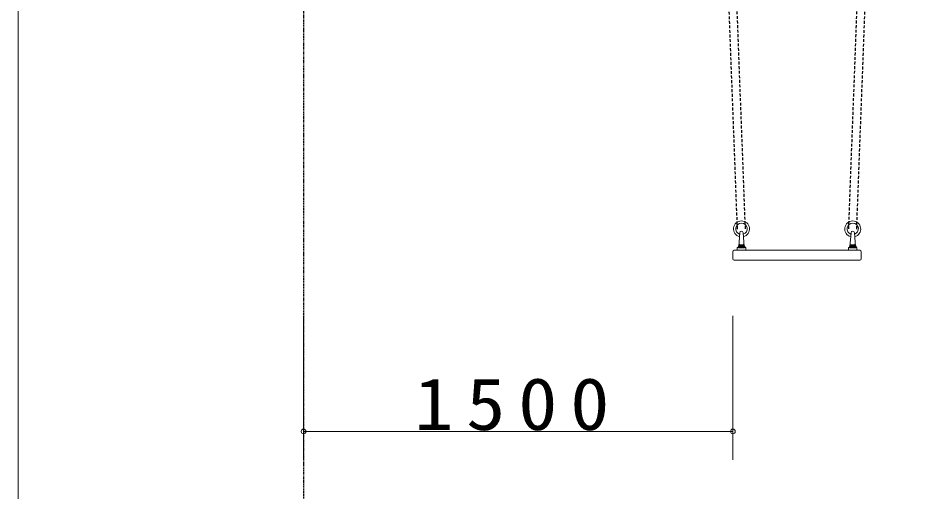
# Model space of a CAD drawing. Units: millimetres, scale not verified. Extents: x -35408 to 0, y -49934 to 13350.
# Drawn here: x -3295 to -1694, y 5306 to 6135 of the extents above; entities that cross this region are included whole.
import ezdxf

# ---------------------------------------------------------------- set-up
doc = ezdxf.new("R2010")
doc.units = ezdxf.units.MM
doc.linetypes.add('USER3', pattern=[8, 3, -1, 1, -1, 1, -1])
doc.linetypes.add('USER4', pattern=[8, 5, -3])
doc.layers.add('線', color=2, linetype='Continuous', lineweight=25)
doc.layers.add('補助', color=2, linetype='Continuous', lineweight=25)
doc.styles.add('ＭＳ ゴシック', font='')
doc.styles.get('ＭＳ ゴシック').set_extended_font_data('MS Gothic')

# ---------------------------------------------------------------- blocks, each defined once
blk = doc.blocks.new('dimension_origin')
at = {"color": 0, "linetype": 'Continuous', "lineweight": -2}
blk.add_circle((0, 0), 1.25, dxfattribs=at)

msp = doc.modelspace()

# ---------------------------------------------------------------- linework, layer by layer
at = {"layer": '線', "color": 4, "linetype": 'USER4'}
for p, q in [((-2034.495, 5766.01), (-2069.495, 6690.985)), ((-2020.505, 5766.54), (-2055.505, 6691.515)), ((-1839.495, 5766.54), (-1804.495, 6691.515)), ((-1825.505, 5766.01), (-1790.505, 6690.985))]:
    msp.add_line(p, q, dxfattribs=at)
at = {"layer": '線', "color": 7, "lineweight": 13}
for p, q in [((-2032.356, 5735.619), (-2030.491, 5759.509)), ((-2022.644, 5735.619), (-2024.509, 5759.509)), ((-1837.356, 5735.619), (-1835.491, 5759.509)), ((-1827.644, 5735.619), (-1829.509, 5759.509)), ((-2035, 5729.375), (-2035, 5733.175)), ((-2034.4, 5733.775), (-2020.6, 5733.775)), ((-2020, 5729.375), (-2020, 5733.175)), ((-1840, 5729.375), (-1840, 5733.175)), ((-1839.4, 5733.775), (-1825.6, 5733.775)), ((-1825, 5729.375), (-1825, 5733.175)), ((-2042.5, 5726.275), (-2042.5, 5713.775)), ((-2040, 5728.775), (-1820, 5728.775)), ((-2034.4, 5728.775), (-2020.6, 5728.775)), ((-1839.4, 5728.775), (-1825.6, 5728.775)), ((-1817.5, 5726.275), (-1817.5, 5713.775)), ((-2040, 5711.275), (-1820, 5711.275))]:
    msp.add_line(p, q, dxfattribs=at)
at = {"layer": '線'}
for p, q in [((-2032.875, 5735.275), (-2022.125, 5735.275)), ((-2032.875, 5735.275), (-2032.875, 5733.775)), ((-2032.875, 5733.775), (-2022.125, 5733.775)), ((-2032.768, 5735.775), (-2032.768, 5735.275)), ((-2032.768, 5735.775), (-2022.268, 5735.775)), ((-2032.768, 5735.275), (-2022.268, 5735.275)), ((-2030.018, 5738.175), (-2025.018, 5738.175)), ((-2022.694, 5733.775), (-2023.096, 5735.275)), ((-2022.125, 5733.775), (-2022.527, 5735.275)), ((-2022.268, 5735.775), (-2022.268, 5735.275)), ((-2022.125, 5735.275), (-2022.125, 5733.775)), ((-1837.875, 5735.275), (-1827.125, 5735.275)), ((-1837.875, 5735.275), (-1837.875, 5733.775)), ((-1837.875, 5733.775), (-1827.125, 5733.775)), ((-1837.768, 5735.775), (-1837.768, 5735.275)), ((-1837.768, 5735.775), (-1827.268, 5735.775)), ((-1837.768, 5735.275), (-1827.268, 5735.275)), ((-1835.018, 5738.175), (-1830.018, 5738.175)), ((-1827.694, 5733.775), (-1828.096, 5735.275)), ((-1827.125, 5733.775), (-1827.527, 5735.275)), ((-1827.268, 5735.775), (-1827.268, 5735.275)), ((-1827.125, 5735.275), (-1827.125, 5733.775))]:
    msp.add_line(p, q, dxfattribs=at)
at = {"layer": '線', "linetype": 'USER3'}
msp.add_lwpolyline([(-2795, 4750), (-500, 4750), (-500, 8700), (-2795, 8700)], close=True, dxfattribs=at)
at = {"layer": '線', "color": 7, "lineweight": 13}
for centre, radius, start, end in [((-2027.5, 5766.275), 14, 284.56426, 255.43574), ((-1832.5, 5766.275), 14, 284.56426, 255.43574), ((-2027.5, 5766.275), 10, 288.67646, 251.32354), ((-1832.5, 5766.275), 10, 288.67646, 251.32354), ((-2027.5, 5759.275), 3, 4.46422, 175.53578), ((-1832.5, 5759.275), 3, 4.46422, 175.53578), ((-2034.4, 5733.175), 0.6, 90, 180), ((-2034.35, 5735.775), 2, 270, 355.53578), ((-2020.65, 5735.775), 2, 184.46422, 270), ((-2020.6, 5733.175), 0.6, 0, 90), ((-1839.4, 5733.175), 0.6, 90, 180), ((-1839.35, 5735.775), 2, 270, 355.53578), ((-1825.65, 5735.775), 2, 184.46422, 270), ((-1825.6, 5733.175), 0.6, 0, 90), ((-2040, 5726.275), 2.5, 90, 180), ((-2034.4, 5729.375), 0.6, 180, 270), ((-2020.6, 5729.375), 0.6, 270, 0), ((-1839.4, 5729.375), 0.6, 180, 270), ((-1825.6, 5729.375), 0.6, 270, 0), ((-1820, 5726.275), 2.5, 0, 90), ((-2040, 5713.775), 2.5, 180, 270), ((-1820, 5713.775), 2.5, 270, 0)]:
    msp.add_arc(centre, radius, start, end, dxfattribs=at)
at = {"layer": '線'}
for centre, start, end in [((-2027.518, 5732.535), 113.90552, 148.31866), ((-2027.518, 5732.535), 31.68134, 66.09448), ((-1832.518, 5732.535), 113.90552, 148.31866), ((-1832.518, 5732.535), 31.68134, 66.09448)]:
    msp.add_arc(centre, 6.169, start, end, dxfattribs=at)
at = {"layer": '補助', "lineweight": 13}
for p, q in [((-3295, 4750), (-3295, 8700)), ((-2795, 5613.775), (-2795, 5361.275)), ((-2042.5, 5613.775), (-2042.5, 5361.275)), ((-2042.5, 5411.275), (-2795, 5411.275))]:
    msp.add_line(p, q, dxfattribs=at)

# ---------------------------------------------------------------- block references
at = {"layer": '補助', "lineweight": 13, "xscale": 3.33, "yscale": 3.33}
msp.add_blockref('dimension_origin', (-2795, 5411.275), dxfattribs=at)
at = {"layer": '補助', "lineweight": 13, "xscale": 3.33, "yscale": 3.33, "rotation": 180}
msp.add_blockref('dimension_origin', (-2042.5, 5411.275), dxfattribs=at)

# ---------------------------------------------------------------- texts
at = {"layer": '補助', "insert": (-2418.75, 5412.275), "char_height": 91.64, "attachment_point": 8, "style": 'ＭＳ ゴシック'}
msp.add_mtext('\\T1.33;\\W1.1;1500', dxfattribs=at)

doc.saveas('drawing.dxf')
